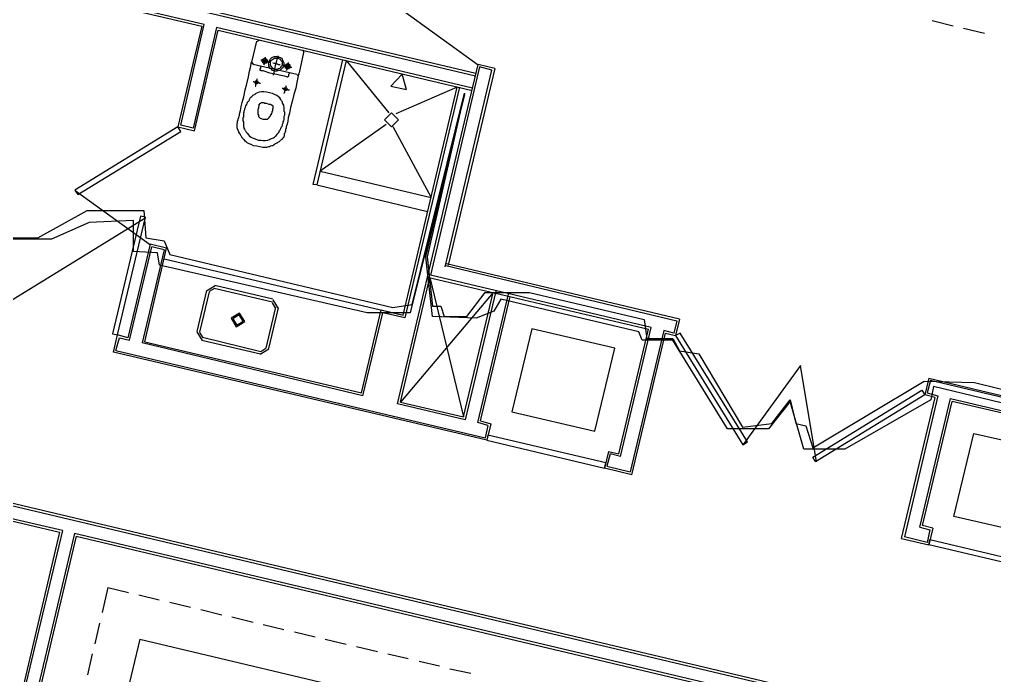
# Model space of a CAD drawing. Header units: feet. Extents: x -84 to 198, y -22 to 181.
# Drawn here: x 46.45 to 69.3, y 35.78 to 51.16 of the extents above; entities that cross this region are included whole.
import ezdxf

# ---------------------------------------------------------------- set-up
doc = ezdxf.new("R2010")
doc.units = ezdxf.units.FT
for name, color, linetype in [('A-AREA-COMUN', 252, 'CONTINUOUS'), ('A-AREA-UNIDAD', 30, 'CONTINUOUS'), ('A-LINEA', 7, 'CONTINUOUS'), ('A-LINEA-FINA', 9, 'CONTINUOUS')]:
    doc.layers.add(name, color=color, linetype=linetype)

msp = doc.modelspace()

# ---------------------------------------------------------------- linework, layer by layer
at = {"layer": 'A-AREA-COMUN'}
msp.add_lwpolyline([(46.208, 46.0444), (46.88, 46.0444), (48.032, 46.6844), (49.36, 46.6844), (49.408, 46.0444), (49.84, 45.9733), (49.968, 45.6533), (55.2, 44.4089), (55.648, 44.48), (56.88, 49.44), (56, 45.6), (56.128, 44.4444), (56.32, 44.4444), (56.4, 44.1956), (56.928, 44.1956), (57.36, 44.7644), (58.4, 44.7644), (61.088, 44.1244), (61.152, 43.68), (61.76, 43.68), (61.92, 43.3956), (62.368, 43.3244), (63.392, 41.6), (64.08, 41.6889), (64.512, 42.24), (64.64, 41.6889), (64.88, 41.6356), (65.04, 41.12), (67.648, 42.6844), (68.832, 42.6489), (74.272, 41.3156)], dxfattribs=at)
at = {"layer": 'A-AREA-UNIDAD'}
msp.add_lwpolyline([(73.312, 41.2444), (67.872, 42.56), (67.808, 42.24), (65.792, 41.0844), (64.832, 41.0844), (64.512, 42.2044), (64, 41.5644), (63.04, 41.5644), (61.76, 43.6444), (61.04, 43.6444), (60.96, 43.84), (57.728, 44.6044), (57.568, 44.32), (57.152, 44.16), (56.128, 44.1956), (55.968, 45.6), (56.88, 49.4044), (55.6, 44.2844), (54.592, 44.2844), (49.728, 45.4044), (49.68, 45.6889), (49.12, 45.7244), (49.12, 46.4533), (48.08, 46.4), (47.2, 46.0089), (46.208, 46.0089)], dxfattribs=at)
at = {"layer": 'A-LINEA'}
for p, q in [((29.2267, 56.4578), (57.1333, 49.8444)), ((57.1467, 49.8978), (29.28, 56.4978)), ((50.7733, 51.0444), (43.2133, 52.8311)), ((43.2533, 52.7644), (50.72, 51.0044)), ((55.3375, 51.4428), (57.1945, 50.0985)), ((50.2267, 48.6844), (50.7733, 51.0444)), ((51.0667, 50.9778), (50.52, 48.6178)), ((57.0667, 49.5511), (51.0667, 50.9778)), ((67.84, 51.1378), (68.3333, 51.0178)), ((68.5733, 50.9644), (69.0667, 50.8444)), ((50.5467, 48.5511), (51.1067, 50.9111)), ((51.1067, 50.9111), (57.0533, 49.4978)), ((51.8933, 50.1644), (52.0133, 50.6578)), ((52.0708, 50.6832), (52.0146, 50.6485)), ((52.0533, 50.6844), (53.08, 50.4444)), ((53.1067, 50.3911), (53, 49.9111)), ((53.1187, 50.387), (53.0841, 50.4432)), ((51.8946, 50.1552), (51.9292, 50.099)), ((52.9467, 49.8711), (51.92, 50.1111)), ((54.0667, 50.1644), (54.0667, 50.1644)), ((54.1067, 50.2044), (55.1067, 48.9778)), ((56.0133, 45.1244), (57.2, 50.1111)), ((57.2267, 50.0578), (56.08, 45.1644)), ((57.5867, 50.0178), (57.2, 50.1111)), ((57.52, 49.9778), (57.2267, 50.0578)), ((52.9559, 49.859), (53.0121, 49.8937)), ((56.4267, 45.3644), (57.52, 49.9778)), ((57.5867, 50.0178), (56.4933, 45.4044)), ((56.7067, 49.5778), (55.2667, 48.9511)), ((56.76, 49.5778), (55.48, 44.1644)), ((50.52, 48.6178), (50.2267, 48.6844)), ((55.04, 48.6978), (53.4933, 47.6044)), ((55.2, 48.6578), (56.0933, 46.9911)), ((53.4933, 47.6044), (56.0933, 46.9911)), ((47.7552, 47.1503), (49.5133, 45.8808)), ((53.4133, 47.2844), (56.0133, 46.6578)), ((49.4064, 46.5148), (45.9963, 44.4109)), ((49.5067, 45.8978), (48.9867, 43.6978)), ((49.0267, 43.6444), (49.5467, 45.8311)), ((49.84, 45.7644), (49.32, 43.5778)), ((49.3867, 43.6044), (49.8933, 45.8044)), ((49.8933, 45.8044), (49.5067, 45.8978)), ((49.84, 45.7644), (49.5467, 45.8311)), ((49.84, 45.5511), (55.44, 44.2311)), ((56.44, 45.3911), (61.8533, 44.0978)), ((61.92, 44.1378), (56.4533, 45.4311)), ((55.3067, 42.1511), (56.0133, 45.1244)), ((55.3733, 42.1911), (56.0667, 45.1111)), ((56.0133, 45.1244), (61.1867, 43.8978)), ((56.0667, 45.1111), (56.8533, 41.8444)), ((61.2533, 43.9378), (56.08, 45.1644)), ((50.8267, 44.8044), (50.6, 43.8444)), ((51.0317, 44.92), (50.8312, 44.7962)), ((51.0164, 44.8551), (50.896, 44.7808)), ((52.3733, 44.5378), (51.0133, 44.8578)), ((52.3867, 44.6044), (51.0267, 44.9244)), ((50.8933, 44.7778), (50.6667, 43.8311)), ((52.5155, 44.386), (52.3917, 44.5866)), ((57.5467, 44.7644), (55.3733, 42.1911)), ((56.8533, 41.8444), (57.5467, 44.7644)), ((57.6133, 44.7911), (56.8933, 41.7778)), ((57.1867, 41.7111), (57.9067, 44.7244)), ((57.2533, 41.7511), (57.9467, 44.6711)), ((52.2267, 43.4578), (52.4533, 44.4178)), ((52.2933, 43.4444), (52.52, 44.4044)), ((52.4506, 44.4014), (52.3764, 44.5218)), ((54.4667, 42.4044), (54.92, 44.3511)), ((54.4933, 42.3378), (54.96, 44.2844)), ((55.48, 44.1644), (54.96, 44.2844)), ((61.92, 44.1378), (61.8267, 43.7511)), ((60.4, 43.4578), (58.4533, 43.9111)), ((60.5333, 40.9111), (61.2533, 43.9378)), ((61.8533, 44.0978), (61.7867, 43.8044)), ((48.6533, 43.3644), (48.7467, 43.7644)), ((48.7067, 43.4044), (48.7867, 43.6978)), ((48.9867, 43.6978), (48.7467, 43.7644)), ((48.7867, 43.6978), (49.0267, 43.6444)), ((50.6045, 43.8362), (50.7282, 43.6356)), ((50.6694, 43.8208), (50.7436, 43.7005)), ((50.7333, 43.7111), (52.1067, 43.3778)), ((61.5467, 43.8711), (60.76, 40.5511)), ((60.8, 40.4844), (61.5867, 43.8044)), ((61.7867, 43.8044), (61.5467, 43.8711)), ((61.5867, 43.8044), (61.8267, 43.7511)), ((54.4933, 42.3378), (49.32, 43.5778)), ((49.3867, 43.6044), (54.4667, 42.4044)), ((50.72, 43.6444), (52.0933, 43.3244)), ((52.0882, 43.3156), (52.2888, 43.4394)), ((52.1036, 43.3805), (52.224, 43.4547)), ((57.4, 41.2978), (48.6533, 43.3644)), ((48.7067, 43.4044), (57.36, 41.3511)), ((63.4142, 41.1948), (64.759, 43.0514)), ((64.7476, 43.0508), (65.1167, 40.7882)), ((67.76, 42.7511), (67.6667, 42.3644)), ((67.76, 42.7511), (74.4, 41.1778)), ((67.12, 38.9911), (67.9067, 42.2978)), ((67.9733, 42.3378), (67.1867, 39.0311)), ((67.9067, 42.2978), (67.6667, 42.3644)), ((56.8933, 41.7778), (55.3067, 42.1511)), ((55.3733, 42.1911), (56.8533, 41.8444)), ((67.5467, 39.2578), (68.2667, 42.2711)), ((67.6133, 39.2978), (68.3067, 42.2044)), ((68.2667, 42.2711), (71.6, 41.4844)), ((71.5467, 41.4444), (68.3067, 42.2044)), ((57.4267, 41.6444), (57.1867, 41.7111)), ((57.2533, 41.7511), (57.4933, 41.6844)), ((57.4267, 41.6444), (57.36, 41.3511)), ((57.4933, 41.6844), (57.4, 41.2978)), ((68.8133, 41.4578), (70.76, 41.0044)), ((60.2533, 41.0311), (60.16, 40.6444)), ((60.2933, 40.9778), (60.2133, 40.6844)), ((60.5333, 40.9111), (60.2933, 40.9778)), ((60.2133, 40.6844), (60.76, 40.5511)), ((60.8, 40.4844), (60.16, 40.6444)), ((44.7867, 40.1111), (68.4267, 34.5111)), ((68.44, 34.5644), (44.8, 40.1644)), ((47.4533, 39.1778), (45.4, 39.6578)), ((45.44, 39.6044), (47.3867, 39.1378)), ((47.3867, 39.1378), (46.1333, 33.8178)), ((47.4533, 39.1778), (46.16, 33.7644)), ((47.7333, 39.1111), (46.4533, 33.6978)), ((65.5867, 34.8844), (47.7333, 39.1111)), ((67.5467, 39.2578), (67.7867, 39.1911)), ((67.8533, 39.2311), (67.6133, 39.2978)), ((67.7867, 39.1911), (67.72, 38.8978)), ((67.8533, 39.2311), (67.76, 38.8444)), ((47.7733, 39.0444), (46.52, 33.7378)), ((47.7733, 39.0444), (65.52, 34.8444)), ((67.12, 38.9911), (67.76, 38.8444)), ((67.72, 38.8978), (67.1867, 39.0311)), ((48.52, 37.8444), (48.3867, 37.2578)), ((48.52, 37.8444), (49, 37.7244)), ((49.24, 37.6711), (49.72, 37.5511)), ((49.9733, 37.4978), (50.4533, 37.3778)), ((50.6933, 37.3244), (51.1867, 37.2044)), ((51.4267, 37.1511), (51.92, 37.0311)), ((48.32, 37.0044), (48.2133, 36.5244)), ((52.16, 36.9778), (52.64, 36.8578)), ((52.8933, 36.8044), (53.3733, 36.6844)), ((49.2667, 36.6311), (48.4667, 33.2711)), ((49.2667, 36.6311), (63.1067, 33.3511)), ((53.6133, 36.6311), (54.1067, 36.5111)), ((54.3467, 36.4578), (54.84, 36.3378)), ((48.1467, 36.2844), (48.04, 35.7911)), ((55.08, 36.2844), (55.56, 36.1778)), ((55.8133, 36.1111), (56.2933, 36.0044)), ((56.5333, 35.9378), (57.0267, 35.8311))]:
    msp.add_line(p, q, dxfattribs=at)
for points in [[(50.72, 51.0044), (50.16, 48.6444), (50.5467, 48.5511)], [(52.1733, 50.0978), (52.1867, 50.1244), (52.1867, 50.1511), (52.1867, 50.1778), (52.2, 50.2044), (52.2133, 50.2311), (52.2133, 50.2578), (52.2133, 50.2711), (52.2133, 50.2844)], [(52.4267, 49.9511), (52.3867, 49.9644), (52.36, 49.9778), (52.3467, 50.0044), (52.32, 50.0178), (52.3067, 50.0444), (52.2933, 50.0711), (52.2933, 50.1111), (52.28, 50.1378), (52.2933, 50.1644), (52.3067, 50.2044), (52.32, 50.2311), (52.3333, 50.2444), (52.36, 50.2711), (52.3867, 50.2844), (52.4133, 50.2978), (52.44, 50.2978), (52.4667, 50.2978), (52.5067, 50.2978), (52.5333, 50.2844), (52.56, 50.2711), (52.5867, 50.2578), (52.6, 50.2311), (52.6133, 50.2044), (52.6267, 50.1778), (52.64, 50.1511), (52.64, 50.1244), (52.64, 50.0844), (52.6267, 50.0578), (52.6133, 50.0311), (52.5867, 50.0044), (52.5733, 49.9911), (52.5467, 49.9644), (52.52, 49.9644), (52.48, 49.9511), (52.4533, 49.9511), (52.4267, 49.9511)], [(52.4, 49.8578), (52.4, 49.8711), (52.4133, 49.9111), (52.4267, 49.9778), (52.44, 50.0444), (52.4533, 50.1244), (52.48, 50.1911), (52.4933, 50.2578), (52.5067, 50.2978), (52.5067, 50.3111)], [(53, 49.9111), (52.9867, 49.8844), (52.9733, 49.8044), (52.9467, 49.6844), (52.92, 49.5511), (52.88, 49.4044), (52.84, 49.2444), (52.8, 49.0978), (52.7733, 48.9644), (52.7467, 48.8578), (52.7333, 48.7778), (52.72, 48.7111), (52.7067, 48.6711), (52.6933, 48.6444), (52.6933, 48.6311), (52.6933, 48.6178), (52.6933, 48.6044), (52.68, 48.5911), (52.68, 48.5778), (52.68, 48.5644), (52.68, 48.5511), (52.68, 48.5378), (52.6667, 48.5244), (52.6667, 48.5111), (52.6667, 48.4978), (52.6533, 48.4844), (52.6533, 48.4711), (52.6533, 48.4444), (52.6533, 48.4311), (52.64, 48.4178), (52.64, 48.4044), (52.6267, 48.3911), (52.6133, 48.3778), (52.6133, 48.3644), (52.6, 48.3511), (52.5867, 48.3511), (52.5733, 48.3378), (52.56, 48.3244), (52.5467, 48.3111), (52.5333, 48.2978), (52.5067, 48.2844), (52.4933, 48.2711), (52.48, 48.2711), (52.4667, 48.2578), (52.44, 48.2444), (52.4267, 48.2311), (52.4, 48.2178), (52.3867, 48.2044), (52.36, 48.2044), (52.3333, 48.1911), (52.3067, 48.1778), (52.28, 48.1778), (52.24, 48.1644), (52.1867, 48.1644), (52.1467, 48.1644), (52.08, 48.1778), (52.0133, 48.1911), (51.9333, 48.2044), (51.88, 48.2311), (51.8267, 48.2444), (51.7867, 48.2711), (51.76, 48.2978), (51.7333, 48.3111), (51.72, 48.3378), (51.6933, 48.3511), (51.68, 48.3778), (51.6667, 48.3911), (51.6533, 48.4178), (51.64, 48.4311), (51.6267, 48.4578), (51.6267, 48.4711), (51.6133, 48.4844), (51.6, 48.4978), (51.5867, 48.5244), (51.5867, 48.5378), (51.5733, 48.5511), (51.5733, 48.5778), (51.56, 48.5911), (51.56, 48.6044), (51.5467, 48.6178), (51.5467, 48.6311), (51.5467, 48.6578), (51.5467, 48.6711), (51.5467, 48.6844), (51.5467, 48.6978), (51.5467, 48.7111), (51.5467, 48.7244), (51.56, 48.7378), (51.56, 48.7511), (51.56, 48.7778), (51.56, 48.7911), (51.5733, 48.8044), (51.5733, 48.8178), (51.5733, 48.8311), (51.5733, 48.8444), (51.5867, 48.8578), (51.5867, 48.8711), (51.5867, 48.8844), (51.6, 48.9111), (51.6, 48.9378), (51.6133, 48.9778), (51.6267, 49.0311), (51.64, 49.1244), (51.6667, 49.2178), (51.7067, 49.3511), (51.7333, 49.5111), (51.7733, 49.6578), (51.8133, 49.8178), (51.84, 49.9511), (51.8667, 50.0711), (51.88, 50.1378), (51.8933, 50.1644)], [(52.1067, 50.0711), (52.0933, 50.0578), (52.0933, 50.0444), (52.0933, 50.0311), (52.0933, 50.0178), (52.08, 50.0044), (52.08, 49.9911), (52.08, 49.9778), (52.0933, 49.9778), (52.1067, 49.9644), (52.1467, 49.9644), (52.2, 49.9511), (52.28, 49.9244), (52.3867, 49.8978), (52.48, 49.8844), (52.5733, 49.8578), (52.6533, 49.8444), (52.7067, 49.8311), (52.72, 49.8178), (52.7333, 49.8178), (52.7467, 49.8178), (52.7467, 49.8311), (52.76, 49.8444), (52.76, 49.8578), (52.76, 49.8711), (52.76, 49.8844), (52.7733, 49.8978), (52.7733, 49.9111)], [(52.1067, 50.2178), (52.12, 50.2178), (52.1333, 50.2044), (52.1733, 50.2044), (52.2, 50.1911), (52.24, 50.1778), (52.28, 50.1778), (52.3067, 50.1644), (52.32, 50.1644), (52.3333, 50.1644)], [(52.1867, 50.1378), (52.1733, 50.1378), (52.16, 50.1378), (52.16, 50.1511), (52.1467, 50.1511), (52.1467, 50.1644), (52.1333, 50.1778), (52.1333, 50.1911), (52.1333, 50.2044), (52.1467, 50.2178), (52.1467, 50.2311), (52.16, 50.2311), (52.16, 50.2444), (52.1733, 50.2444), (52.1867, 50.2578), (52.2, 50.2578), (52.2133, 50.2444), (52.2267, 50.2444), (52.24, 50.2311), (52.2533, 50.2178), (52.2533, 50.2044), (52.2533, 50.1911), (52.2533, 50.1778), (52.2533, 50.1644), (52.24, 50.1511), (52.2267, 50.1378), (52.2133, 50.1378), (52.2, 50.1378), (52.1867, 50.1378)], [(52.1867, 50.1644), (52.1733, 50.1644), (52.1733, 50.1778), (52.16, 50.1911), (52.1733, 50.2044), (52.1733, 50.2178), (52.1867, 50.2178), (52.2, 50.2178), (52.2133, 50.2178), (52.2267, 50.2044), (52.2267, 50.1911), (52.2267, 50.1778), (52.2267, 50.1644), (52.2133, 50.1644), (52.2, 50.1644), (52.1867, 50.1644)], [(52.4267, 49.9911), (52.4133, 50.0044), (52.3867, 50.0178), (52.3733, 50.0311), (52.36, 50.0444), (52.3467, 50.0711), (52.3333, 50.0844), (52.3333, 50.1111), (52.3333, 50.1378), (52.3333, 50.1644), (52.3333, 50.1778), (52.3467, 50.2044), (52.36, 50.2178), (52.3867, 50.2311), (52.4, 50.2444), (52.4267, 50.2578), (52.4533, 50.2578), (52.4667, 50.2578), (52.4933, 50.2578), (52.52, 50.2578), (52.5333, 50.2444), (52.56, 50.2311), (52.5733, 50.2044), (52.5867, 50.1911), (52.6, 50.1644), (52.6, 50.1511), (52.6, 50.1244), (52.6, 50.0978), (52.5867, 50.0711), (52.5733, 50.0578), (52.56, 50.0311), (52.5467, 50.0178), (52.52, 50.0044), (52.5067, 50.0044), (52.48, 49.9911), (52.4533, 49.9911), (52.4267, 49.9911)], [(52.3867, 50.1511), (52.4133, 50.1378), (52.4267, 50.1378), (52.4533, 50.1244), (52.4933, 50.1244), (52.52, 50.1111), (52.5333, 50.1111), (52.56, 50.1111)], [(52.6, 50.0978), (52.6133, 50.0978), (52.6267, 50.0844), (52.6667, 50.0844), (52.6933, 50.0711), (52.7333, 50.0711), (52.7733, 50.0578), (52.8, 50.0444), (52.8267, 50.0444)], [(52.72, 50.0044), (52.7067, 50.0044), (52.6933, 50.0178), (52.68, 50.0311), (52.68, 50.0444), (52.6667, 50.0578), (52.6667, 50.0711), (52.68, 50.0844), (52.68, 50.0978), (52.6933, 50.1111), (52.7067, 50.1244), (52.72, 50.1244), (52.7333, 50.1244), (52.7467, 50.1244), (52.76, 50.1244), (52.76, 50.1111), (52.7733, 50.1111), (52.7867, 50.0978), (52.7867, 50.0844), (52.7867, 50.0711), (52.7867, 50.0578), (52.7867, 50.0444), (52.7867, 50.0311), (52.7733, 50.0178), (52.76, 50.0178), (52.7467, 50.0044), (52.7333, 50.0044), (52.72, 50.0044)], [(52.7067, 49.9644), (52.7067, 49.9778), (52.72, 49.9911), (52.72, 50.0178), (52.7333, 50.0444), (52.7333, 50.0711), (52.7467, 50.1111), (52.7467, 50.1244), (52.7467, 50.1511), (52.76, 50.1511)], [(52.72, 50.0311), (52.7067, 50.0444), (52.7067, 50.0578), (52.7067, 50.0711), (52.7067, 50.0844), (52.72, 50.0844), (52.72, 50.0978), (52.7333, 50.0978), (52.7467, 50.0978), (52.7467, 50.0844), (52.76, 50.0844), (52.76, 50.0711), (52.76, 50.0578), (52.76, 50.0444), (52.7467, 50.0444), (52.7467, 50.0311), (52.7333, 50.0311), (52.72, 50.0311)], [(54.1067, 50.2044), (53.4133, 47.2844), (53.3333, 47.2978), (54.0267, 50.2178), (54.1067, 50.2044)], [(51.92, 49.7111), (51.9333, 49.7111), (51.96, 49.6978), (51.9867, 49.6978), (52.0267, 49.6844), (52.0533, 49.6844), (52.08, 49.6711), (52.0933, 49.6711)], [(51.9867, 49.6578), (51.9733, 49.6711), (51.9733, 49.6844), (51.96, 49.6844), (51.96, 49.6978), (51.9733, 49.6978), (51.9733, 49.7111), (51.9867, 49.7244), (52, 49.7244), (52.0133, 49.7244), (52.0267, 49.7244), (52.0267, 49.7111), (52.04, 49.6978), (52.04, 49.6844), (52.0267, 49.6711), (52.0267, 49.6578), (52.0133, 49.6578), (52, 49.6578), (51.9867, 49.6578)], [(51.9733, 49.6044), (51.9867, 49.6044), (51.9867, 49.6178), (51.9867, 49.6444), (52, 49.6711), (52, 49.6978), (52.0133, 49.7378), (52.0133, 49.7511), (52.0267, 49.7778)], [(52.6533, 49.4311), (52.6533, 49.4444), (52.6667, 49.4578), (52.6667, 49.4844), (52.68, 49.5111), (52.68, 49.5378), (52.6933, 49.5778), (52.6933, 49.5911), (52.7067, 49.6178)], [(52.3067, 49.4444), (52.24, 49.4578), (52.1733, 49.4711), (52.12, 49.4711), (52.0667, 49.4578), (52.0267, 49.4444), (51.9867, 49.4311), (51.96, 49.4044), (51.9333, 49.3911), (51.9067, 49.3778), (51.8933, 49.3511), (51.8667, 49.3378), (51.8533, 49.3244), (51.84, 49.2978), (51.8267, 49.2844), (51.8267, 49.2711), (51.8133, 49.2444), (51.8, 49.2311), (51.7867, 49.2178), (51.7733, 49.1911), (51.7733, 49.1778), (51.76, 49.1644), (51.7467, 49.1378), (51.7333, 49.1111), (51.7333, 49.0978), (51.72, 49.0711), (51.72, 49.0444), (51.7067, 49.0178), (51.7067, 48.9911), (51.6933, 48.9644), (51.6933, 48.9244), (51.6933, 48.8978), (51.6933, 48.8711), (51.68, 48.8578), (51.68, 48.8311), (51.68, 48.8044), (51.68, 48.7911), (51.6933, 48.7644), (51.6933, 48.7511), (51.6933, 48.7244), (51.6933, 48.7111), (51.6933, 48.6844), (51.6933, 48.6711), (51.6933, 48.6578), (51.7067, 48.6311), (51.7067, 48.6178), (51.72, 48.5911), (51.7333, 48.5644), (51.7467, 48.5511), (51.76, 48.5244), (51.7867, 48.4978), (51.8133, 48.4578), (51.84, 48.4311), (51.88, 48.4044), (51.92, 48.3778), (51.9733, 48.3644), (52.04, 48.3378), (52.1067, 48.3378), (52.16, 48.3244), (52.2133, 48.3244), (52.2667, 48.3378), (52.3067, 48.3511), (52.3333, 48.3644), (52.3733, 48.3778), (52.4, 48.3911), (52.4267, 48.4044), (52.44, 48.4178), (52.4533, 48.4311), (52.48, 48.4578), (52.48, 48.4711), (52.4933, 48.4844), (52.5067, 48.4978), (52.52, 48.5111), (52.5333, 48.5244), (52.5333, 48.5511), (52.5467, 48.5644), (52.56, 48.5778), (52.5733, 48.6044), (52.5733, 48.6178), (52.5867, 48.6444), (52.6, 48.6578), (52.6133, 48.6844), (52.6133, 48.7111), (52.6267, 48.7378), (52.6267, 48.7644), (52.64, 48.7911), (52.6533, 48.8178), (52.6533, 48.8444), (52.6533, 48.8711), (52.6533, 48.8978), (52.6667, 48.9244), (52.6667, 48.9378), (52.6667, 48.9644), (52.6667, 48.9911), (52.6533, 49.0044), (52.6533, 49.0311), (52.6533, 49.0444), (52.6533, 49.0711), (52.6533, 49.0844), (52.6533, 49.1111), (52.64, 49.1378), (52.64, 49.1511), (52.6267, 49.1778), (52.6133, 49.2044), (52.6133, 49.2311), (52.5867, 49.2578), (52.5733, 49.2844), (52.5467, 49.3244), (52.52, 49.3511), (52.48, 49.3778), (52.4267, 49.4044), (52.3733, 49.4311), (52.3067, 49.4444)], [(52.6, 49.5511), (52.6133, 49.5511), (52.64, 49.5378), (52.6667, 49.5378), (52.7067, 49.5244), (52.7333, 49.5244), (52.7467, 49.5111), (52.7733, 49.5111)], [(52.6667, 49.4978), (52.6533, 49.5111), (52.6533, 49.5244), (52.64, 49.5244), (52.64, 49.5378), (52.6533, 49.5511), (52.6533, 49.5644), (52.6667, 49.5644), (52.68, 49.5644), (52.6933, 49.5644), (52.7067, 49.5644), (52.7067, 49.5511), (52.72, 49.5378), (52.72, 49.5244), (52.7067, 49.5111), (52.7067, 49.4978), (52.6933, 49.4978), (52.68, 49.4978), (52.6667, 49.4978)], [(54.92, 44.3511), (55.44, 44.2311), (56.7067, 49.5778)], [(52.3467, 49.1644), (52.36, 49.1644), (52.36, 49.1511), (52.3733, 49.1511), (52.3733, 49.1378), (52.3867, 49.1378), (52.3867, 49.1244), (52.3867, 49.1111), (52.3867, 49.0978), (52.3867, 49.0844), (52.3867, 49.0711), (52.3733, 49.0578), (52.3733, 49.0444), (52.3733, 49.0311), (52.3733, 49.0178), (52.36, 49.0044), (52.36, 48.9911), (52.36, 48.9778), (52.36, 48.9644), (52.3467, 48.9511), (52.3467, 48.9378), (52.3467, 48.9244), (52.3333, 48.9244), (52.3333, 48.9111), (52.32, 48.9111), (52.32, 48.8978), (52.3067, 48.8844), (52.3067, 48.8711), (52.2933, 48.8711), (52.2933, 48.8578), (52.28, 48.8444), (52.2667, 48.8311), (52.2533, 48.8178), (52.24, 48.8178), (52.2133, 48.8178), (52.1867, 48.8178), (52.16, 48.8178), (52.12, 48.8311), (52.0933, 48.8444), (52.08, 48.8578), (52.0667, 48.8711), (52.0533, 48.8844), (52.0533, 48.8978), (52.0533, 48.9111), (52.0533, 48.9244), (52.04, 48.9378), (52.04, 48.9511), (52.04, 48.9644), (52.04, 48.9778), (52.04, 48.9911), (52.04, 49.0044), (52.04, 49.0178), (52.04, 49.0311), (52.04, 49.0444), (52.04, 49.0578), (52.04, 49.0711), (52.0533, 49.0844), (52.0533, 49.0978), (52.0533, 49.1111), (52.0533, 49.1244), (52.0667, 49.1378), (52.0667, 49.1511), (52.0667, 49.1644), (52.0667, 49.1778), (52.08, 49.1778), (52.08, 49.1911), (52.0933, 49.2044), (52.1067, 49.2044), (52.12, 49.2178), (52.1333, 49.2178), (52.1467, 49.2178), (52.1733, 49.2178), (52.2, 49.2044), (52.2267, 49.2044), (52.2533, 49.1911), (52.2933, 49.1778), (52.32, 49.1778), (52.3333, 49.1778), (52.3467, 49.1644)], [(55.3333, 48.8111), (55.1667, 48.9778), (55, 48.8111), (55.1667, 48.6444), (55.3333, 48.8111)], [(50.16, 48.6444), (47.7467, 47.1644), (47.8133, 47.0578), (50.2267, 48.5378), (50.16, 48.6444)], [(53.3867, 47.3244), (53.3867, 47.3244), (53.3867, 47.3244)], [(48.7467, 43.7644), (49.4, 46.5244), (49.28, 46.5511), (48.6267, 43.7911), (48.7467, 43.7644)], [(51.4045, 44.1562), (51.5282, 43.9556), (51.7288, 44.0794), (51.6051, 44.28), (51.4045, 44.1562)], [(51.4434, 44.147), (51.5375, 43.9945), (51.6899, 44.0886), (51.5959, 44.241), (51.4434, 44.147)], [(58.4533, 43.9111), (57.9867, 41.9644), (59.9333, 41.5111), (60.4, 43.4578)], [(60.2533, 41.0311), (60.4933, 40.9778), (61.1867, 43.8978)], [(61.8267, 43.7511), (63.4, 41.1911), (63.5067, 41.2578), (61.9333, 43.8044), (61.8267, 43.7511)], [(74.44, 41.1244), (67.8, 42.6978), (67.72, 42.4044), (67.9733, 42.3378)], [(67.6667, 42.3644), (65.1067, 40.7911), (65.04, 40.8978), (67.6, 42.4711), (67.6667, 42.3644)], [(60.1867, 40.7644), (57.4267, 41.4178), (57.4, 41.2978), (60.16, 40.6444), (60.1867, 40.7644)], [(70.76, 41.0044), (70.2933, 39.0578), (68.3467, 39.5111), (68.8133, 41.4578)], [(67.7867, 38.9644), (70.5467, 38.3111), (70.52, 38.1911), (67.76, 38.8444), (67.7867, 38.9644)]]:
    msp.add_lwpolyline(points, dxfattribs=at)
at = {"layer": 'A-LINEA-FINA'}
msp.add_lwpolyline([(55.1467, 49.6044), (55.52, 49.5244), (55.4133, 49.8844), (55.1467, 49.6044), (55.1467, 49.6044)], dxfattribs=at)

doc.saveas('drawing.dxf')
